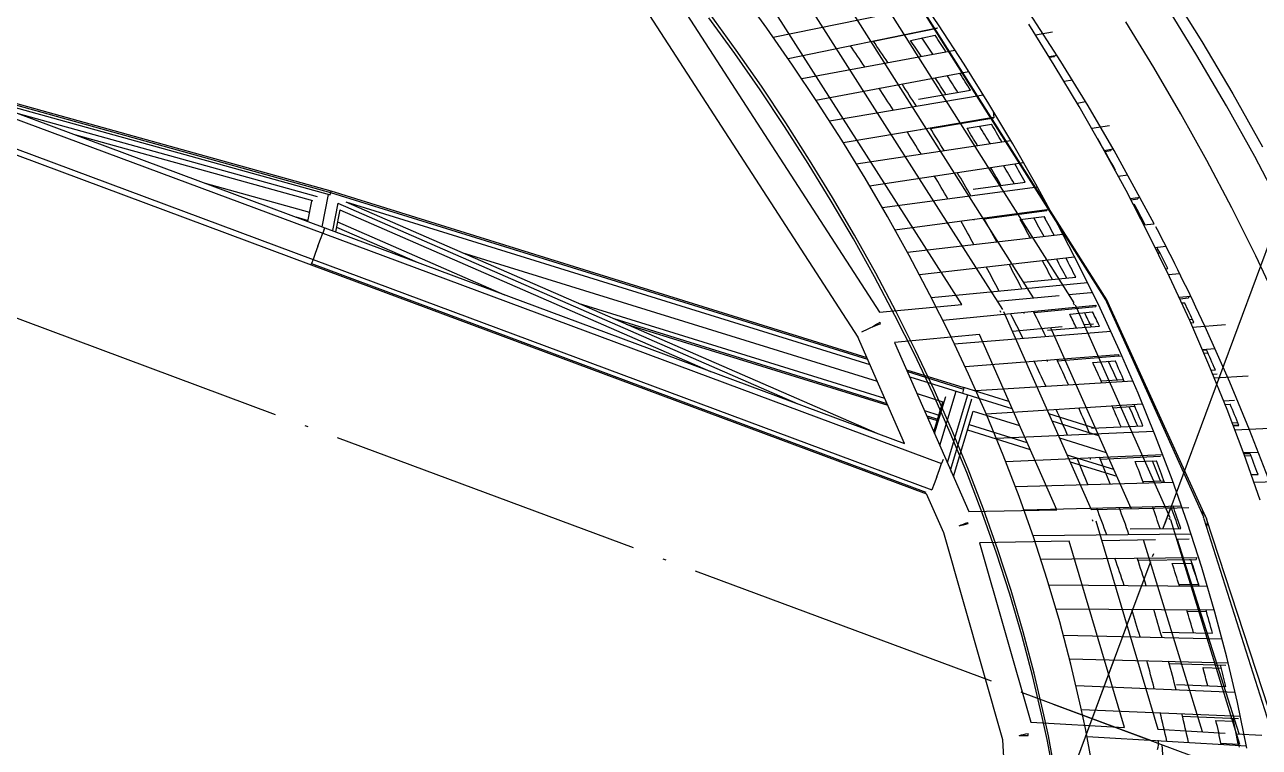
# Model space of a CAD drawing. Header units: millimetres. Extents: x 600121811 to 600690586, y 3472921280 to 3473279938.
# Drawn here: x 600389450 to 600397270, y 3473075845 to 3473080426 of the extents above; entities that cross this region are included whole.
import ezdxf

# ---------------------------------------------------------------- set-up
doc = ezdxf.new("R2010")
doc.units = ezdxf.units.MM
doc.header["$LTSCALE"] = 1000
doc.linetypes.add('AX-MALL-GIRD-200$0$DOTE', pattern=[2.42, 2, -0.2, 0.02, -0.2])
for name, color, linetype in [('AX-MALL-GIRD-200$0$A-Grid', 222, 'AX-MALL-GIRD-200$0$DOTE'), ('AX-MALL-GJ-200$0$A-Anno-Note', 241, 'CONTINUOUS'), ('AX-MALL-WALL-GJ$0$A-Detl-Patt', 8, 'CONTINUOUS'), ('AX-MALL-WALL-GJ$0$A-SEE', 254, 'CONTINUOUS'), ('AX-MALL-WALL-GJ$0$A-Wall-Fnsh', 152, 'CONTINUOUS'), ('AX-MALL-WALL-GJ$0$主梁', 30, 'CONTINUOUS')]:
    doc.layers.add(name, color=color, linetype=linetype)
doc.layers.add('AX-MALL-WALL-GJ$0$M-AUX-TO-ARCH', color=1, linetype='CONTINUOUS', plot=False)

# ---------------------------------------------------------------- blocks, each defined once
blk = doc.blocks.new('AX-MALL-GIRD-200')
at = {"layer": 'AX-MALL-GIRD-200$0$A-Grid'}
for p, q in [((600425246.2, 3473153968.8), (600386516.6, 3473050005.1)), ((600221348.7, 3473141169.5), (600579244.7, 3473007842.7))]:
    blk.add_line(p, q, dxfattribs=at)
blk = doc.blocks.new('AX-MALL-WALL-GJ$0$A$C5469763B')
at = {"layer": 'AX-MALL-WALL-GJ$0$A-Detl-Patt'}
for points in [[(-236483.9, 2426, 0.055992), (-115679.2, 1194.4, -0.091487), (-108806.4, 637.9, 0.199165), (-91862.7, 2851.9, -0.091487), (-85363.6, 5155.6, 0.010002), (-64059.8, 8992.3, -0.645417), (-62996.9, 7511.9), (-63092.4, 7346.4)], [(-236398.5, 2314.7, 0.055947), (-115669.1, 1094.9, -0.091487), (-108832.4, 541.4, 0.199165), (-91812.8, 2765.2, -0.091487), (-85347.9, 5056.8, 0.010002), (-64040.2, 8894.3, -0.645417), (-63083.5, 7561.9), (-63129, 7483.1), (-63042.4, 7433.1)], [(-236355.3, 2259.1, 0.055924), (-115664, 1045.2, -0.091487), (-108845.4, 493.1, 0.199165), (-91787.8, 2721.9, -0.091487), (-85340, 5007.4, 0.010002), (-64030.3, 8845.2, -0.645417), (-63126.8, 7586.9), (-63197.3, 7464.7), (-63067.4, 7389.7)], [(-236312.2, 2203.4, 0.055901), (-115658.9, 995.4, -0.091487), (-108858.4, 444.8, 0.199165), (-91762.8, 2678.6, -0.091487), (-85332.1, 4958.1, 0.010002), (-64020.5, 8796.2, -0.645417), (-63170.1, 7611.9), (-63265.6, 7446.4)]]:
    blk.add_lwpolyline(points, format="xyb", dxfattribs=at)
blk = doc.blocks.new('AX-MALL-WALL-GJ$0$fewrgerhgrhtrh')
at = {"layer": 'AX-MALL-WALL-GJ$0$主梁'}
for p, q in [((14327.9, 12324), (16626.5, 10574.4)), ((14329.8, 12325.4), (16631.8, 10577.1)), ((14169.8, 12216.3), (16445.6, 10487.4)), ((13809.3, 11970.9), (16036.1, 10290.5)), ((16194.5, 10427), (14106.2, 12013.5)), ((15784.7, 10229.6), (13746.1, 11768)), ((13325.8, 11481.5), (15311.6, 10001.8)), ((15240.7, 9805.2), (13093.8, 11404.9)), ((16396.8, 10524.4), (16522.6, 10585)), ((16522.6, 10585), (16527.9, 10587.5)), ((16525.3, 10586.2), (16527.9, 10587.5)), ((16626.4, 10574.4), (16626.5, 10574.4)), ((16626.5, 10574.4), (16626.6, 10574.3)), ((16628.3, 10573), (16630.9, 10576.2)), ((16631.2, 10575.9), (16628.8, 10572.6)), ((16630.9, 10576.2), (16631.3, 10576.6)), ((16631.5, 10576.4), (16631.2, 10575.9)), ((16631.3, 10576.6), (16631.4, 10576.7)), ((16631.4, 10576.7), (16631.5, 10576.9)), ((16631.5, 10576.9), (16631.6, 10576.9)), ((16631.6, 10576.6), (16631.5, 10576.4)), ((16631.6, 10576.9), (16631.6, 10577)), ((16631.6, 10577), (16631.7, 10577)), ((16631.7, 10576.8), (16631.6, 10576.6)), ((16631.7, 10577), (16631.7, 10577.1)), ((16631.7, 10577.1), (16631.7, 10577.1)), ((16631.7, 10577.1), (16631.8, 10577.1)), ((16631.7, 10577), (16631.7, 10577)), ((16631.7, 10577), (16631.7, 10577)), ((16631.7, 10577), (16631.7, 10577)), ((16631.8, 10576.9), (16631.7, 10576.9)), ((16631.7, 10576.9), (16631.7, 10576.8)), ((16631.7, 10576.8), (16631.7, 10576.8)), ((16631.8, 10577.1), (16631.8, 10577.1)), ((16631.8, 10577.1), (16631.8, 10577.1)), ((16631.8, 10577.1), (16631.8, 10577.1)), ((16631.8, 10577.1), (16631.8, 10577.1)), ((16631.8, 10577.1), (16631.8, 10577.1)), ((16631.8, 10577.1), (16631.8, 10577.1)), ((16631.8, 10577.1), (16631.8, 10577.1)), ((16631.8, 10577.1), (16631.8, 10577.1)), ((16631.8, 10577.1), (16631.8, 10577.1)), ((16631.8, 10577.1), (16631.8, 10577.1)), ((16631.8, 10577.1), (16631.8, 10577.1)), ((16631.8, 10577.1), (16631.8, 10577.1)), ((16631.8, 10577.1), (16631.8, 10577.1)), ((16631.8, 10577.1), (16631.8, 10577.1)), ((16631.8, 10577.1), (16631.8, 10577.1)), ((16631.8, 10577.1), (16631.8, 10577)), ((16631.8, 10577.1), (16631.8, 10577.1)), ((16631.8, 10577.1), (16631.8, 10577.1)), ((16631.8, 10577.1), (16631.8, 10577.1)), ((16631.8, 10577.1), (16631.8, 10577.1)), ((16631.8, 10577.1), (16631.8, 10577.1)), ((16631.8, 10577.1), (16631.8, 10577.1)), ((16631.8, 10577.1), (16631.8, 10577.1)), ((16631.8, 10577.1), (16631.8, 10577.1)), ((16631.8, 10577.1), (16631.8, 10577.1)), ((16631.8, 10577.1), (16631.8, 10577.1)), ((16631.8, 10577.1), (16631.8, 10577.1)), ((16631.8, 10577.1), (16631.8, 10577.1)), ((16631.8, 10577.1), (16631.8, 10577.1)), ((16631.8, 10577.1), (16631.8, 10577.1)), ((16631.8, 10577.1), (16631.8, 10577.1)), ((16631.8, 10577.1), (16631.8, 10577.1)), ((16631.8, 10577.1), (16631.8, 10577.1)), ((16631.8, 10577.1), (16631.8, 10577.1)), ((16631.8, 10577.1), (16631.8, 10577.1)), ((16631.8, 10577.1), (16631.8, 10577.1)), ((16631.8, 10577.1), (16631.8, 10577.1)), ((16631.8, 10577.1), (16631.8, 10577.1)), ((16631.8, 10577), (16631.8, 10577)), ((16631.8, 10577), (16631.8, 10577)), ((16631.8, 10577), (16631.8, 10577)), ((16631.8, 10577), (16631.8, 10577)), ((16631.8, 10577), (16631.8, 10577)), ((16631.8, 10577), (16631.8, 10577)), ((16631.8, 10577), (16631.8, 10577)), ((16631.8, 10577), (16631.8, 10577)), ((16631.8, 10577), (16631.8, 10577)), ((16631.8, 10577), (16631.8, 10577)), ((16631.8, 10577), (16631.8, 10577)), ((16631.8, 10577), (16631.8, 10576.9)), ((16637, 10565.2), (16637.1, 10565.1)), ((16637.1, 10565.1), (17687.6, 9501.3)), ((16642.1, 10568.1), (17700.7, 9507)), ((15987.4, 10327.2), (16341.7, 10497.8)), ((16442, 10484.6), (16442.8, 10485.4)), ((16442.8, 10485.4), (16443.4, 10486)), ((16443.4, 10486), (16443.7, 10486.3)), ((16443.7, 10486.3), (16444, 10486.5)), ((16444, 10486.5), (16444.3, 10486.7)), ((16444.3, 10486.7), (16444.5, 10486.9)), ((16444.5, 10486.9), (16444.6, 10487)), ((16444.6, 10487), (16444.7, 10487)), ((16444.7, 10487), (16444.8, 10487.1)), ((16444.8, 10487.1), (16444.9, 10487.2)), ((16444.9, 10487.2), (16445, 10487.2)), ((16445, 10487.2), (16445, 10487.3)), ((16445, 10487.3), (16445.1, 10487.3)), ((16445.1, 10487.3), (16445.1, 10487.3)), ((16445.1, 10487.3), (16445.2, 10487.3)), ((16445.2, 10487.3), (16445.2, 10487.4)), ((16445.2, 10487.4), (16445.3, 10487.4)), ((16445.2, 10487.3), (16445.2, 10487.3)), ((16445.3, 10487.4), (16445.3, 10487.4)), ((16445.3, 10487.4), (16445.3, 10487.4)), ((16445.3, 10487.4), (16445.3, 10487.4)), ((16445.3, 10487.4), (16445.3, 10487.4)), ((16445.3, 10487.4), (16445.3, 10487.4)), ((16445.3, 10487.4), (16445.4, 10487.4)), ((16445.4, 10487.4), (16445.4, 10487.4)), ((16445.4, 10487.4), (16445.4, 10487.4)), ((16445.4, 10487.4), (16445.4, 10487.4)), ((16445.4, 10487.4), (16445.4, 10487.4)), ((16445.4, 10487.4), (16445.4, 10487.4)), ((16445.4, 10487.4), (16445.4, 10487.4)), ((16445.4, 10487.4), (16445.4, 10487.4)), ((16445.4, 10487.4), (16445.4, 10487.4)), ((16445.4, 10487.4), (16445.4, 10487.4)), ((16445.4, 10487.4), (16445.5, 10487.4)), ((16445.5, 10487.4), (16445.5, 10487.4)), ((16445.5, 10487.4), (16445.5, 10487.4)), ((16445.5, 10487.4), (16445.5, 10487.4)), ((16445.5, 10487.4), (16445.5, 10487.4)), ((16445.5, 10487.4), (16445.5, 10487.4)), ((16445.5, 10487.4), (16445.5, 10487.4)), ((16445.5, 10487.4), (16445.5, 10487.4)), ((16445.5, 10487.4), (16445.5, 10487.4)), ((16445.5, 10487.4), (16445.5, 10487.4)), ((16445.5, 10487.4), (16445.5, 10487.4)), ((16445.5, 10487.4), (16445.5, 10487.4)), ((16445.5, 10487.4), (16445.5, 10487.4)), ((16445.5, 10487.4), (16445.5, 10487.4)), ((16445.5, 10487.4), (16445.5, 10487.4)), ((16445.5, 10487.4), (16445.5, 10487.4)), ((16445.5, 10487.4), (16445.5, 10487.4)), ((16445.5, 10487.4), (16445.5, 10487.4)), ((16445.5, 10487.4), (16445.5, 10487.4)), ((16445.5, 10487.4), (16445.5, 10487.4)), ((16445.5, 10487.4), (16445.5, 10487.4)), ((16445.5, 10487.4), (16445.5, 10487.4)), ((16445.5, 10487.4), (16445.6, 10487.4)), ((16445.6, 10487.4), (16445.6, 10487.4)), ((16445.6, 10487.4), (16445.6, 10487.4)), ((16445.6, 10487.4), (16445.6, 10487.4)), ((16456.5, 10477.7), (17489.3, 9423.1)), ((16609.4, 10404.8), (16554, 10378.1)), ((16047.5, 10280.4), (17004, 9298.1)), ((16428.5, 10317.7), (16144.4, 10180.9)), ((17240.7, 9391), (16363.8, 10286.5)), ((15311.6, 10001.8), (15784.7, 10229.6)), ((15954.4, 10089.4), (15468.7, 9855.5)), ((16802, 9218.8), (15954.4, 10089.4)), ((15332, 9925.1), (15343.6, 9935.1)), ((15250.9, 9845.6), (15261.1, 9856.5)), ((15261.1, 9856.5), (15272.3, 9868)), ((15272.3, 9868), (15295.2, 9890.8)), ((15295.2, 9890.8), (15319.7, 9913.9)), ((15319.7, 9913.9), (15332, 9925.1)), ((15468.7, 9855.5), (16283.2, 9015.2)), ((15751.7, 9276.2), (15234.3, 9810)), ((16851.1, 9788.9), (16542.7, 9771.8)), ((11787.6, 9508.3), (15336.1, 9704.9)), ((15600.5, 9719.6), (15979.8, 9740.6)), ((15609.2, 9710.5), (15981.6, 9731.2)), ((15634.2, 9684.8), (15984.1, 9704.2)), ((15965.7, 9342.8), (15942.9, 9701.9)), ((16277.9, 9757.1), (15979.8, 9740.6)), ((15979.8, 9740.6), (15981.6, 9731.2)), ((15981.6, 9731.2), (15984.1, 9704.2)), ((15984.1, 9704.2), (16311.8, 9722.3)), ((16047.8, 9258.1), (16019.3, 9706.1)), ((16576.6, 9737), (16885.2, 9754.1)), ((11789.4, 9498.9), (15344.9, 9695.9)), ((11899.9, 9477.9), (15369.9, 9670.1)), ((15907.7, 9402.7), (15892.1, 9647.9)), ((16082.3, 9225.9), (16052.8, 9690.4)), ((16086.6, 9621.3), (16393.5, 9638.3)), ((16114, 9189.9), (16086.6, 9621.3)), ((16658.4, 9653), (16967.4, 9670.1)), ((12701.5, 9433.8), (15451.3, 9586.1)), ((15715.6, 9600.8), (15887, 9610.3)), ((15899.5, 9411.1), (15886.9, 9609.5)), ((16092.2, 9533.1), (16475.3, 9554.3)), ((16740.2, 9569), (17049.6, 9586.2)), ((16774.1, 9534.2), (17083.7, 9551.4)), ((9243.4, 9291.2), (11787.6, 9508.3)), ((9243.5, 9281.7), (11789.4, 9498.9)), ((11787.2, 9483.2), (9404.4, 9276.2)), ((11778.1, 9482), (11812.4, 9276.2)), ((11787.6, 9508.3), (11789.4, 9498.9)), ((11789.4, 9498.9), (11791.1, 9481.3)), ((11899.9, 9477.9), (15564.6, 9276.2)), ((13503.2, 9389.7), (15532.7, 9502.1)), ((13748.9, 9376.1), (15557.7, 9476.4)), ((13835.2, 9371.4), (15566.5, 9467.3)), ((15797.1, 9516.8), (15892.5, 9522)), ((15822, 9491), (15894.2, 9495)), ((15830.8, 9482), (15894.8, 9485.5)), ((16094.5, 9496.6), (16509.2, 9519.5)), ((17442.9, 9470.4), (17579.9, 9524.1)), ((17695.2, 9492.6), (18627.1, 8300.1)), ((17708.2, 9498.6), (18654.7, 8309.5)), ((9760.3, 9276.2), (11718.3, 9446.3)), ((10140.5, 9276.2), (11699.7, 9411.7)), ((11718.8, 9276.2), (11697.1, 9406)), ((11855, 9451), (11884.1, 9276.2)), ((11855, 9451), (15031.4, 9276.2)), ((11882.6, 9417), (14440.9, 9276.2)), ((11882.6, 9417), (11906.1, 9276.2)), ((17004, 9298.1), (17381.3, 9446.2)), ((17494.4, 9413.4), (17493.7, 9413.1)), ((17494.7, 9413.5), (17494.4, 9413.4)), ((17495.1, 9413.7), (17494.7, 9413.5)), ((17495.4, 9413.8), (17495.1, 9413.7)), ((17495.6, 9413.9), (17495.4, 9413.8)), ((17495.8, 9413.9), (17495.6, 9413.9)), ((17495.9, 9414), (17495.8, 9413.9)), ((17496, 9414), (17495.9, 9414)), ((17496.1, 9414), (17496, 9414)), ((17496.2, 9414.1), (17496.1, 9414)), ((17496.3, 9414.1), (17496.2, 9414.1)), ((17496.4, 9414.1), (17496.3, 9414.1)), ((17496.5, 9414.1), (17496.4, 9414.1)), ((17496.6, 9414.1), (17496.5, 9414.1)), ((17496.5, 9414.1), (17496.5, 9414.1)), ((17496.7, 9414.1), (17496.6, 9414.1)), ((17496.6, 9414.1), (17496.6, 9414.1)), ((17496.8, 9414.1), (17496.7, 9414.1)), ((17496.7, 9414.1), (17496.7, 9414.1)), ((17496.7, 9414.1), (17496.7, 9414.1)), ((17496.9, 9414.1), (17496.8, 9414.1)), ((17496.8, 9414.1), (17496.8, 9414.1)), ((17496.8, 9414.1), (17496.8, 9414.1)), ((17496.8, 9414.1), (17496.8, 9414.1)), ((17497, 9414.1), (17496.9, 9414.1)), ((17496.9, 9414.1), (17496.9, 9414.1)), ((17496.9, 9414.1), (17496.9, 9414.1)), ((17496.9, 9414.1), (17496.9, 9414.1)), ((17496.9, 9414.1), (17496.9, 9414.1)), ((17496.9, 9414.1), (17496.9, 9414.1)), ((17496.9, 9414.1), (17496.9, 9414.1)), ((17497.1, 9414.1), (17497, 9414.1)), ((17497, 9414.1), (17497, 9414.1)), ((17497, 9414.1), (17497, 9414.1)), ((17497, 9414.1), (17497, 9414.1)), ((17497, 9414.1), (17497, 9414.1)), ((17497, 9414.1), (17497, 9414.1)), ((17497, 9414.1), (17497, 9414.1)), ((17497, 9414.1), (17497, 9414.1)), ((17497.1, 9414), (17497.1, 9414.1)), ((17497.1, 9414.1), (17497.1, 9414.1)), ((17497.2, 9414), (17497.1, 9414)), ((17497.1, 9414), (17497.1, 9414)), ((17497.1, 9414), (17497.1, 9414)), ((17497.1, 9414), (17497.1, 9414)), ((17497.1, 9414), (17497.1, 9414)), ((17497.1, 9414), (17497.1, 9414)), ((17497.1, 9414), (17497.1, 9414)), ((17497.1, 9414), (17497.1, 9414)), ((17497.1, 9414), (17497.1, 9414)), ((17497.1, 9414), (17497.1, 9414)), ((17497.1, 9414), (17497.1, 9414)), ((17497.2, 9414), (17497.2, 9414)), ((17497.2, 9414), (17497.2, 9414)), ((17497.2, 9414), (17497.2, 9414)), ((17497.2, 9414), (18404.8, 8230.6)), ((11024.6, 9276.2), (11707.8, 9335.6)), ((11895.5, 9339.6), (13047.7, 9276.2)), ((11901, 9306.8), (12457.1, 9276.2)), ((17653, 9338), (17578, 9308.6)), ((18380.1, 8291.3), (17583.5, 9310.7)), ((9166.9, 9239.6), (11833.3, 9239.6)), ((9243.6, 9276.2), (11833.3, 9276.2)), ((11636.2, 9276.2), (11717.6, 9283.3)), ((11833.3, 9266.7), (11833.3, 9276.2)), ((11833.3, 9276.2), (15751.7, 9276.2)), ((11833.3, 9266.7), (11833.3, 9239.6)), ((11833.3, 9199.1), (11833.3, 9239.6)), ((11833.3, 9239.6), (16016.2, 9239.6)), ((11905.9, 9277.2), (11924, 9276.2)), ((16016.2, 9266.7), (16016.2, 9239.6)), ((16016.2, 9199.1), (16016.2, 9239.6)), ((16074.9, 9230.1), (16082.3, 9225.9)), ((17058.5, 9240.9), (17887.9, 8139.5)), ((17454.4, 9260), (17137.7, 9135.7)), ((18158.7, 8223), (17384.3, 9232.5)), ((11833.3, 9151.2), (11833.3, 9199.1)), ((11833.3, 9151.2), (11833.3, 9103.4)), ((16016.2, 9151.2), (16016.2, 9199.1)), ((16016.2, 9151.2), (16016.2, 9103.4)), ((16094.9, 9209.6), (16082.3, 9225.9)), ((16283.2, 9015.2), (16802, 9218.8)), ((11833.3, 9103.4), (11833.3, 9062.9)), ((16016.2, 9103.4), (16016.2, 9062.9)), ((17473, 9116.9), (17473, 8690.6)), ((9235.3, 9062.9), (11833.3, 9062.9)), ((9244.6, 9026.2), (11833.3, 9026.2)), ((11833.3, 9062.9), (11833.3, 9035.8)), ((11833.3, 9062.9), (16016.2, 9062.9)), ((11833.3, 9026.2), (11833.3, 9035.8)), ((11833.3, 9035.8), (15984.8, 9035.8)), ((11833.3, 9026.2), (15994, 9026.2)), ((16181.3, 8833.1), (15994, 9026.2)), ((16944.5, 9059.9), (16415.5, 8852.3)), ((17684.8, 8076.8), (16944.5, 9059.9)), ((16415.5, 8852.3), (17116.5, 7901.5)), ((16990.9, 7734.9), (16181.3, 8833.1)), ((17473, 8358.1), (17473, 8011.5)), ((18362.5, 8285.8), (18518.8, 8334.1)), ((17887.9, 8139.5), (18296, 8265.3)), ((18400.6, 8229.4), (18399.4, 8228.8)), ((18401.7, 8229.9), (18400.6, 8229.4)), ((18402.1, 8230.1), (18401.7, 8229.9)), ((18402.5, 8230.3), (18402.1, 8230.1)), ((18402.9, 8230.4), (18402.5, 8230.3)), ((18403.1, 8230.5), (18402.9, 8230.4)), ((18403.3, 8230.6), (18403.1, 8230.5)), ((18403.4, 8230.6), (18403.3, 8230.6)), ((18403.6, 8230.7), (18403.4, 8230.6)), ((18403.7, 8230.7), (18403.6, 8230.7)), ((18403.9, 8230.7), (18403.7, 8230.7)), ((18404, 8230.8), (18403.9, 8230.7)), ((18404.1, 8230.8), (18404, 8230.8)), ((18404, 8230.8), (18404, 8230.8)), ((18404.2, 8230.8), (18404.1, 8230.8)), ((18404.3, 8230.8), (18404.2, 8230.8)), ((18404.2, 8230.8), (18404.2, 8230.8)), ((18404.4, 8230.8), (18404.3, 8230.8)), ((18404.3, 8230.8), (18404.3, 8230.8)), ((18404.5, 8230.8), (18404.4, 8230.8)), ((18404.4, 8230.8), (18404.4, 8230.8)), ((18404.4, 8230.8), (18404.4, 8230.8)), ((18404.4, 8230.8), (18404.4, 8230.8)), ((18404.6, 8230.8), (18404.5, 8230.8)), ((18404.5, 8230.8), (18404.5, 8230.8)), ((18404.5, 8230.8), (18404.5, 8230.8)), ((18404.5, 8230.8), (18404.5, 8230.8)), ((18404.5, 8230.8), (18404.5, 8230.8)), ((18404.7, 8230.8), (18404.6, 8230.8)), ((18404.6, 8230.8), (18404.6, 8230.8)), ((18404.6, 8230.8), (18404.6, 8230.8)), ((18404.6, 8230.8), (18404.6, 8230.8)), ((18404.6, 8230.8), (18404.6, 8230.8)), ((18404.6, 8230.8), (18404.6, 8230.8)), ((18404.7, 8230.7), (18404.7, 8230.8)), ((18404.8, 8230.7), (18404.7, 8230.7)), ((18404.7, 8230.7), (18404.7, 8230.7)), ((18404.7, 8230.7), (18404.7, 8230.7)), ((18404.7, 8230.7), (18404.7, 8230.7)), ((18404.7, 8230.7), (18404.7, 8230.7)), ((18404.7, 8230.7), (18404.7, 8230.7)), ((18404.7, 8230.7), (18404.7, 8230.7)), ((18404.7, 8230.7), (18404.7, 8230.7)), ((18404.7, 8230.7), (18404.7, 8230.7)), ((18404.7, 8230.7), (18404.7, 8230.7)), ((18404.8, 8230.6), (18404.8, 8230.7)), ((18404.8, 8230.7), (18404.8, 8230.7)), ((18404.8, 8230.7), (18404.8, 8230.7)), ((18404.8, 8230.7), (18404.8, 8230.7)), ((18404.8, 8230.7), (18404.8, 8230.7)), ((18404.8, 8230.7), (18404.8, 8230.7)), ((18404.8, 8230.7), (18404.8, 8230.7)), ((18404.8, 8230.7), (18404.8, 8230.7)), ((18404.8, 8230.7), (18404.8, 8230.7)), ((18404.8, 8230.7), (18404.8, 8230.7)), ((18404.8, 8230.7), (18404.8, 8230.7)), ((18404.8, 8230.7), (18404.8, 8230.7)), ((18404.8, 8230.7), (18404.8, 8230.7)), ((18404.8, 8230.7), (18404.8, 8230.7)), ((18404.8, 8230.6), (18404.8, 8230.6)), ((17001, 8058.2), (17624.4, 8058.2)), ((17116.5, 7901.5), (17684.8, 8076.8)), ((17944.3, 8058.2), (19105.4, 5497.9)), ((18074.2, 5229.2), (16990.9, 7734.9))]:
    blk.add_line(p, q, dxfattribs=at)
at = {"layer": 'AX-MALL-WALL-GJ$0$主梁', "extrusion": (0, 0, -1)}
for centre, radius, start, end in [((-16571.4, 10497.5), 100, 108.46779, 154.75077), ((-16565.8, 10494.8), 100.1, 127.26201, 135.32128), ((-16376.9, 10404.4), 103.3, 129.10279, 136.65149), ((-15938, 10194.3), 119.1, 135.40248, 140.99358), ((-16248.7, 9185.6), 1184.7, 36.83466, 39.73526), ((-17630.1, 9436.4), 99.9, 105.29647, 172.71669), ((-17687.5, 9501.1), 0.229, 66.06642, 123.94186), ((-17616.1, 9430.9), 100.2, 135.33764, 141.92808), ((-17687.4, 9501.2), 0.229, 146.80523, 204.6973), ((-17695, 9492.4), 0.278, 77.22522, 132.98889), ((-17408.5, 9349.9), 104.1, 137.10284, 143.24866), ((-16937, 9165.6), 121.8, 142.55643, 147.04152), ((-16961, 8179), 1013.1, 46.03927, 49.38492), ((-16806.6, 8160.1), 927.9, 53.73596, 57.32711), ((-18314.4, 8166.6), 105.3, 143.80934, 154.44293), ((-17800.8, 8007.9), 128.8, 148.91904, 175.97483), ((-17625.2, 7049.9), 924.8, 53.73204, 57.35815), ((-17410.9, 7023.3), 840.8, 66.68451, 70.62008)]:
    blk.add_arc(centre, radius, start, end, dxfattribs=at)
at = {"layer": 'AX-MALL-WALL-GJ$0$主梁'}
for centre, radius, start, end in [((15224.4, 9850.8), 146, 35.28647, 39.14461), ((16175.1, 8866.6), 150.4, 29.71226, 32.78315), ((16987, 7757.5), 156.4, 22.15626, 27.02554)]:
    blk.add_arc(centre, radius, start, end, dxfattribs=at)
blk = doc.blocks.new('AX-MALL-WALL-GJ$0$edhtrhrtjy')
at = {"layer": 'AX-MALL-WALL-GJ$0$A-Wall-Fnsh'}
for p, q in [((16320.8, 12599.7), (16626.3, 12363.4)), ((16628.5, 12270.7), (16337.7, 12498.4)), ((16626.3, 12363.4), (16926.3, 12120.9)), ((16399.6, 12102.6), (16132.8, 12312.2)), ((15834.6, 11934.3), (15390.8, 12264.6)), ((16914.6, 12036.8), (16628.5, 12270.7)), ((15026.5, 11880.6), (14784.6, 12052.9)), ((15803, 11898), (15560.9, 12084.4)), ((15625.6, 12035.3), (15718.3, 12090.9)), ((16662, 11887.6), (16399.6, 12102.6)), ((16926.3, 12120.9), (17220.8, 11872.1)), ((17195.2, 11797), (16914.6, 12036.8)), ((14073.6, 11441.5), (14910.2, 11964.3)), ((15753.2, 11936.9), (15797, 11963.2)), ((15757.6, 11933.5), (15785.2, 11950.1)), ((15783, 11954.8), (15785.2, 11950.1)), ((16041.4, 11707), (15803, 11898)), ((16093.7, 11730.7), (15834.6, 11934.3)), ((16919.7, 11667.3), (16662, 11887.6)), ((14207.7, 11348.4), (15025, 11859.2)), ((14677.3, 11639), (15026.1, 11856.9)), ((14894.7, 11726.6), (15030.4, 11811.4)), ((14969.6, 11824.5), (14971.7, 11823)), ((15025, 11859.2), (15026.1, 11856.9)), ((15264.8, 11704.2), (15026.5, 11880.6)), ((15897, 11823.7), (15942.9, 11850.2)), ((14333.7, 11259), (15180.2, 11767.6)), ((14858.7, 11752.4), (14856.6, 11753.9)), ((14921.6, 11791.7), (14919.4, 11793.2)), ((16022.2, 11722.7), (16069.5, 11750.1)), ((16348.2, 11522.1), (16093.7, 11730.7)), ((17470.2, 11551.2), (17195.2, 11797)), ((14465.6, 11163.2), (15309.5, 11670.3)), ((15499.6, 11523.5), (15264.8, 11704.2)), ((16276.2, 11511.2), (16041.4, 11707)), ((16164.9, 11605), (16264.3, 11660.1)), ((17172.4, 11441.7), (16919.7, 11667.3)), ((14016.4, 11480.7), (13779.2, 11638.9)), ((14622.9, 11605), (14621.8, 11607.2)), ((14591.3, 11069.8), (15447.5, 11564.2)), ((15072, 11395.8), (15361.8, 11563.1)), ((15730.5, 11338.5), (15499.6, 11523.5)), ((16506.7, 11310.7), (16276.2, 11511.2)), ((16287.5, 11501.5), (16338.9, 11530)), ((16293.3, 11496.6), (16328.2, 11515.9)), ((16325.3, 11522.4), (16328.2, 11515.9)), ((16747.4, 11176.3), (16348.2, 11522.1)), ((13880.9, 11283.5), (13647.3, 11439.4)), ((14250.3, 11318.4), (14016.4, 11480.7)), ((14720.8, 10971.4), (15558.2, 11454.8)), ((15208, 11247.5), (15560, 11450.7)), ((15510.5, 11427.3), (15514.3, 11424.4)), ((15542.8, 11489.4), (15560, 11450.7)), ((16320.1, 11473.6), (16321.5, 11474.4)), ((17420.3, 11210.3), (17172.4, 11441.7)), ((13881.3, 11259.4), (13647.6, 11415.3)), ((14846, 10873.9), (15711.7, 11353.8)), ((15424.9, 11329.4), (15560.3, 11407.6)), ((15461.4, 11393.8), (15457.6, 11396.8)), ((16397.1, 11407.1), (16399.8, 11408.5)), ((16428.9, 11379.3), (16483, 11408)), ((14111.2, 11123.8), (13880.9, 11283.5)), ((14480.6, 11152.2), (14250.3, 11318.4)), ((15957.6, 11149), (15730.5, 11338.5)), ((16732.9, 11105.5), (16506.7, 11310.7)), ((16548.8, 11273.1), (16604.6, 11302.8)), ((16555.2, 11267.4), (16594.5, 11288.3)), ((16591.3, 11295.7), (16594.5, 11288.3)), ((14111.5, 11099.7), (13881.3, 11259.4)), ((14973, 10772.8), (15836.2, 11251.3)), ((15152.3, 11215.3), (15150.5, 11219.4)), ((16580.1, 11245.1), (16585.9, 11248.1)), ((17662.6, 10973.6), (17420.3, 11210.3)), ((14337.7, 10960.2), (14111.2, 11123.8)), ((14707.2, 10981.8), (14480.6, 11152.2)), ((15097.4, 10671.3), (15972.3, 11136.5)), ((15594.8, 10981.8), (15888.8, 11138.1)), ((16180.5, 10955.2), (15957.6, 11149)), ((16675.9, 11158), (16683.5, 11161.9)), ((16688.6, 11146.3), (16747.4, 11176.3)), ((16954.7, 10895.2), (16732.9, 11105.5)), ((14338.1, 10936.1), (14111.5, 11099.7)), ((16805.5, 11037.6), (16866.3, 11068.6)), ((16818, 11025.8), (16828.3, 11031.1)), ((14560.7, 10792.7), (14337.7, 10960.2)), ((14930, 10807.3), (14707.2, 10981.8)), ((15221.5, 10567.4), (16078.2, 11022.9)), ((15727.1, 10829), (16080.6, 11016.9)), ((15943.2, 10905.1), (16077.1, 10976.3)), ((15990.5, 10969.1), (15985.3, 10973.5)), ((16076.7, 10976.1), (16088.1, 10966.6)), ((16078.2, 11022.9), (16080.6, 11016.9)), ((16398.9, 10757), (16180.5, 10955.2)), ((16833.7, 11011), (16844.3, 11016.4)), ((14561, 10768.6), (14338.1, 10936.1)), ((15344.8, 10461.7), (16228.8, 10912.1)), ((16914.1, 10934.3), (16926.6, 10940.4)), ((16943.3, 10906.2), (17007.5, 10937.5)), ((17171.8, 10680), (16954.7, 10895.2)), ((14779.6, 10621.2), (14560.7, 10792.7)), ((15148.6, 10628.7), (14930, 10807.3)), ((15466, 10355.1), (16347.7, 10804.3)), ((15670.3, 10798.8), (15667.9, 10804.7)), ((17057.2, 10794.8), (17123.4, 10827.1)), ((17064.6, 10787.4), (17114.3, 10811.7)), ((17110.7, 10820.9), (17114.3, 10811.7)), ((14780, 10597), (14561, 10768.6)), ((16612.9, 10554.1), (16398.9, 10757)), ((17085.8, 10766.4), (17101.8, 10774.2)), ((17203.6, 10647.6), (17392.2, 10735.6)), ((15587.8, 10245.1), (16480.7, 10680.5)), ((16102.7, 10539.9), (16399.7, 10684.8)), ((17166.5, 10685.3), (17184.7, 10693.8)), ((17383.9, 10459.8), (17171.8, 10680)), ((17183.6, 10668), (17202.1, 10676.7)), ((17545.8, 10403.1), (17277.1, 10677)), ((14994.3, 10445.8), (14779.6, 10621.2)), ((14994.7, 10421.6), (14780, 10597)), ((15362.8, 10446), (15148.6, 10628.7)), ((15705.8, 10135.7), (16581.1, 10562.6)), ((16581.1, 10562.6), (16584, 10554.9)), ((17312.1, 10535.4), (17384.6, 10569.2)), ((16230.7, 10382.5), (16584, 10554.9)), ((16445.7, 10452.8), (16576.7, 10516.7)), ((16822.1, 10346.8), (16612.9, 10554.1)), ((17314.3, 10533.2), (17335.9, 10543.3)), ((17328.8, 10518), (17350.8, 10528.2)), ((17446.2, 10393.2), (17641.7, 10480.2)), ((15204.6, 10266.4), (14994.3, 10445.8)), ((15205, 10242.3), (14994.7, 10421.6)), ((15572.7, 10258.9), (15362.8, 10446)), ((15825.9, 10021.4), (16727.4, 10441.8)), ((16349.7, 10308.3), (16647.9, 10447.4)), ((17591, 10234.4), (17383.9, 10459.8)), ((17409.6, 10432.4), (17434, 10443.3)), ((17427.6, 10413.2), (17452.4, 10424.3)), ((17452.5, 10424.2), (17452.4, 10424.3)), ((17768.5, 10163.7), (17545.8, 10403.1)), ((16173.3, 10354.6), (16170.3, 10362.3)), ((17026.3, 10134.8), (16822.1, 10346.8)), ((15410.5, 10082.8), (15204.6, 10266.4)), ((15777.8, 10067.6), (15572.7, 10258.9)), ((15940.5, 9909.3), (16824.8, 10321.7)), ((16475.4, 10148.7), (16828, 10313.1)), ((16689.8, 10216.1), (16818.8, 10276.2)), ((16824.8, 10321.7), (16828, 10313.1)), ((16828, 10313.1), (16840.2, 10315.4)), ((17551.5, 10278.3), (17614.3, 10306.3)), ((17569, 10258.9), (17597.6, 10271.6)), ((15410.9, 10058.7), (15205, 10242.3)), ((16058.4, 9790.7), (16968.5, 10195.9)), ((16780.3, 10125), (16909.7, 10182.6)), ((17792.6, 10004.1), (17591, 10234.4)), ((17650.9, 10167.2), (17682.2, 10180.5)), ((17662, 10154.6), (17693.6, 10168)), ((17682.3, 10131.5), (17885.2, 10217.6)), ((16417.8, 10121.9), (16414.7, 10130.5)), ((17225.6, 9918), (17026.3, 10134.8)), ((17665.1, 10151.1), (17696.8, 10164.6)), ((17985.2, 9919.1), (17768.5, 10163.7)), ((15611.6, 9895.3), (15410.5, 10082.8)), ((15611.9, 9871.2), (15410.9, 10058.7)), ((15978.1, 9871.8), (15777.8, 10067.6)), ((16169.4, 9675.9), (17077.4, 10080.2)), ((16909.1, 9992.3), (17036.2, 10048.9)), ((17784.1, 10014), (17870.2, 10050.5)), ((17786, 10011.8), (17821.3, 10026.8)), ((17787.1, 10010.5), (17822.4, 10025.5)), ((17788.5, 10008.9), (17823.9, 10023.9)), ((17797.9, 9997.8), (17833.6, 10012.9)), ((16284.9, 9552.9), (17203.3, 9942.8)), ((16827.3, 9823.8), (17126.7, 9950.8)), ((17988.8, 9768.3), (17792.6, 10004.1)), ((17911.4, 9862.7), (18122.1, 9947.8)), ((15807.9, 9703.5), (15611.6, 9895.3)), ((15808.3, 9679.3), (15611.9, 9871.2)), ((16173.3, 9671.8), (15978.1, 9871.8)), ((17419.2, 9696.7), (17225.6, 9918)), ((17879.1, 9901.5), (17917.8, 9917.2)), ((16392, 9435.4), (17308.6, 9824.5)), ((16948, 9659.6), (17297.8, 9808.1)), ((17297.8, 9808.1), (17299.9, 9808.5)), ((15999.1, 9507.5), (15807.9, 9703.5)), ((17160.9, 9721.2), (17285, 9773.9)), ((15999.4, 9483.4), (15808.3, 9679.3)), ((16363.4, 9467.1), (16173.3, 9671.8)), ((16504.6, 9308.1), (17431.3, 9682.5)), ((16890.4, 9635.2), (16887, 9645.5)), ((17250.1, 9621.1), (17374.1, 9671.2)), ((17607.5, 9470.4), (17419.2, 9696.7)), ((16607.7, 9188), (17532.7, 9561.7)), ((16185.1, 9307.3), (15999.1, 9507.5)), ((16185.4, 9283.2), (15999.4, 9483.4)), ((16547.9, 9258), (16363.4, 9467.1)), ((17369.2, 9483.9), (17490.7, 9532.9)), ((17473, 9525.8), (17473, 9385.1)), ((17789.9, 9239.4), (17607.5, 9470.4)), ((16717.1, 9056.3), (17652, 9415.2)), ((17279.2, 9310.7), (17578.7, 9425.6)), ((16365.6, 9102.8), (16185.1, 9307.3)), ((16365.9, 9078.7), (16185.4, 9283.2)), ((16726.7, 9044.5), (16547.9, 9258)), ((16815.9, 8933.6), (17736.1, 9286.8)), ((17394.3, 9142.1), (17739.8, 9274.7)), ((17605.5, 9198.2), (17723.3, 9243.4)), ((17703.8, 9260.9), (17702.3, 9262.6)), ((17736.1, 9286.8), (17739.8, 9274.7)), ((17966.4, 9003.5), (17789.9, 9239.4)), ((16540.3, 8894.1), (16365.6, 9102.8)), ((16540.6, 8870), (16365.9, 9078.7)), ((16921.7, 8797.7), (17864.7, 9141)), ((17692, 9088.8), (17809.2, 9131.4)), ((16899.8, 8826.3), (16726.7, 9044.5)), ((17016.1, 8672.4), (17957.8, 9015.2)), ((18136.6, 8762.8), (17966.4, 9003.5)), ((17800.6, 8947.3), (17915.2, 8989)), ((16709.3, 8680.9), (16540.3, 8894.1)), ((16709.7, 8656.8), (16540.6, 8870)), ((17117.9, 8532.4), (18069.1, 8859.9)), ((17700.8, 8769.7), (17999.4, 8872.5)), ((17066.7, 8603.4), (16899.8, 8826.3)), ((17473, 8828.2), (17473, 8654.7)), ((18300.3, 8517.2), (18136.6, 8762.8)), ((16872.3, 8463.4), (16709.3, 8680.9)), ((17207.7, 8404.7), (18157.8, 8731.8)), ((17809.9, 8596.8), (18149.7, 8713.8)), ((18019.2, 8647.5), (18129.5, 8685.5)), ((16872.7, 8439.3), (16709.7, 8656.8)), ((17227.5, 8375.9), (17066.7, 8603.4)), ((17305.3, 8260.6), (18264.5, 8572.3)), ((17898.8, 8489.1), (18196.6, 8585.8)), ((17029.2, 8241.4), (16872.3, 8463.4)), ((17473, 8496), (17473, 8315.1)), ((18457.4, 8266.7), (18300.3, 8517.2)), ((17029.5, 8217.3), (16872.7, 8439.3)), ((17381.7, 8143.7), (17227.5, 8375.9)), ((17390.2, 8130.5), (18348.6, 8441.9)), ((18004.6, 8314.1), (18341.3, 8423.5)), ((18213.1, 8362.2), (18319.3, 8396.7)), ((17179.5, 8015), (17029.2, 8241.4)), ((17179.8, 7990.9), (17029.5, 8217.3)), ((17483.1, 7982.5), (18450.4, 8278.2)), ((18292.6, 8239), (18397.6, 8271.1)), ((17456.3, 8025.9), (17381.7, 8143.7)), ((17473, 8157.4), (17473, 7998.9)), ((17409.6, 8100), (17867.5, 8100)), ((17252.3, 7900.1), (17179.5, 8015)), ((17252.6, 7876), (17179.8, 7990.9)), ((17600.3, 7786.6), (17456.3, 8025.9)), ((17392.6, 7667), (17252.3, 7900.1)), ((17393, 7642.9), (17252.6, 7876))]:
    blk.add_line(p, q, dxfattribs=at)
for centre, radius, start, end in [((5579.2, -1150.1), 16041.4, 53.45749, 53.90154), ((4975.3, -2278.2), 17230.5, 54.18514, 54.59529), ((5329.4, -1604.5), 16407.7, 53.9149, 54.33987), ((5228.7, -1732.8), 16373.2, 54.18715, 54.764), ((5275.6, -1866.2), 16720.7, 53.20049, 53.63557), ((5851.6, -786.4), 15587, 52.40077, 52.87049), ((5158.9, -1848), 16371.1, 54.42944, 54.99751), ((5597.9, -1239.8), 15954.8, 52.88973, 53.33945), ((6240.9, -570.1), 15706.4, 49.69918, 50.53322), ((5547, -1296.3), 15833, 53.00286, 53.60742), ((5482.5, -1400), 15818.4, 53.25229, 53.84835), ((5604.1, -1434.6), 16178.2, 51.85923, 52.3177), ((6232.9, -299.8), 14968.8, 50.9572, 51.45511), ((5973.3, -751.6), 15338.9, 51.48533, 51.96198), ((5886.1, -851.1), 15273.4, 51.76924, 52.40399), ((5898.6, -1063.2), 15704.2, 50.78961, 51.27475), ((6498.1, 23.5), 14550.7, 49.80574, 50.33108), ((6640.6, -105.7), 15093.6, 48.22327, 48.78361), ((5818.7, -954.9), 15260.6, 52.0263, 52.65228), ((6259.8, -395.8), 14882.2, 50.36737, 50.8718), ((7063.7, 373.9), 14507.5, 45.26926, 48.03788), ((6204.1, -452.2), 14763.2, 50.48596, 51.15066), ((6911.3, 194.4), 14689.5, 47.01591, 47.6047), ((6133, -556.7), 14753.3, 50.74987, 51.40551), ((6863, 448.3), 13990.6, 48.25272, 48.80773), ((6624, 36.2), 14317.1, 48.85626, 49.38945), ((6257.8, -630.4), 15141.7, 49.34925, 49.86127), ((6526.5, -65.4), 14259.6, 49.14962, 49.8458), ((6464.3, -155.6), 14233, 49.41993, 50.10759), ((6542.6, -302.4), 14707.4, 48.18765, 48.72803), ((7143.9, 759.5), 13571.4, 46.99916, 47.58476), ((7277.6, 580.7), 14157.2, 45.49074, 46.05694), ((6902.3, 351.5), 13896.5, 47.63744, 48.20023), ((6863.1, 319.6), 13748.3, 47.75776, 48.48768), ((6805.2, 237.7), 13712.5, 48.03453, 48.75632), ((6884, 73.4), 14199.7, 46.81013, 47.21057), ((7477, 1110.5), 13087.4, 45.51385, 45.94878), ((7541.9, 846.1), 13782.5, 44.13323, 44.72831), ((7261.6, 738.5), 13368.5, 46.19104, 46.60705), ((7115.3, 578), 13252.2, 46.59497, 47.34968), ((7188.3, 672.9), 13268, 46.31194, 47.07602), ((7227.2, 432.5), 13702.9, 45.26131, 45.80841), ((7801.5, 1433.9), 12629.3, 43.78996, 44.43877), ((7889.5, 1177.7), 13302.2, 42.50069, 43.12908), ((7568.5, 1052.2), 12929.6, 44.5085, 45.1334), ((7437.3, 914.9), 12786.2, 45.09499, 45.88485), ((7490.3, 985.6), 12833.3, 44.80782, 45.60532), ((7519.2, 722.9), 13291.1, 43.89519, 44.47318), ((8034.4, 1654.7), 12308.4, 42.37841, 43.05774), ((8158.3, 1420.3), 12940.1, 41.0434, 41.703), ((7861.3, 1336.6), 12521.4, 43.12946, 43.78855), ((7762.7, 1236.9), 12328.3, 43.53774, 44.36436), ((7822, 1310.9), 12368.7, 43.24546, 44.08018), ((8186.5, 1635.1), 12079.9, 41.32849, 42.01961), ((7852, 1037.5), 12833.1, 42.23205, 42.84315), ((8382.5, 1966.2), 11841.2, 40.53769, 41.2514), ((8111, 1579.1), 11974.4, 41.62575, 42.49494), ((8054.9, 1511), 11927.7, 41.92092, 42.78244), ((8591.9, 2142.5), 11567.5, 39.02213, 39.76636), ((8440.7, 1855.8), 11743.3, 39.84047, 40.56527), ((8148.7, 1303.2), 12434.8, 40.75785, 41.40261), ((8408, 1839.7), 11579.3, 39.94651, 40.85202), ((8358, 1779.6), 11522.6, 40.24398, 41.14255), ((8876.6, 2369.6), 11203.3, 37.07131, 37.97138), ((8471.8, 1575.6), 12012.2, 38.97858, 39.65835), ((8689.1, 2071.8), 11214.7, 38.20965, 39.15089), ((8747.2, 2106.4), 11347.4, 37.92249, 38.67981), ((8641.8, 2016.5), 11153, 38.50821, 39.44299), ((9108.5, 2542.1), 10914.2, 35.45158, 36.261), ((8981, 2286.1), 11052.5, 36.32608, 37.11755), ((8955.9, 2278.9), 10877, 36.41604, 37.39235), ((8912.5, 2228.7), 10809, 36.71428, 37.68483), ((9321.1, 2690.7), 10654.9, 33.59219, 34.35089), ((9206, 2460.5), 10568, 34.56772, 35.57805), ((9241.4, 2473.6), 10731.6, 34.4879, 35.12089), ((9165.2, 2414.3), 10495.5, 34.86427, 35.86935), ((9545.8, 2836.6), 10386.9, 31.49805, 32.47001), ((9434, 2615.2), 10292.4, 32.66715, 33.70949), ((9475.6, 2630.6), 10449.6, 32.41058, 33.26407), ((9398.6, 2574.4), 10212.4, 32.96018, 33.99824)]:
    blk.add_arc(centre, radius, start, end, dxfattribs=at)
blk = doc.blocks.new('AX-MALL-WALL-GJ')
at = {"layer": 'AX-MALL-WALL-GJ$0$A-SEE'}
blk.add_blockref('AX-MALL-GIRD-200', (0, 0), dxfattribs=at)
at = {"layer": 'AX-MALL-WALL-GJ$0$A-Wall-Fnsh', "rotation": 339.5681613092246}
blk.add_blockref('AX-MALL-WALL-GJ$0$edhtrhrtjy', (600377009.6, 3473074537.4), dxfattribs=at)
at = {"layer": 'AX-MALL-WALL-GJ$0$M-AUX-TO-ARCH', "rotation": 339.5681613092246}
blk.add_blockref('AX-MALL-WALL-GJ$0$A$C5469763B', (600557212.3, 3472995454.7), dxfattribs=at)
at = {"layer": 'AX-MALL-WALL-GJ$0$主梁', "rotation": 339.5681613092246}
blk.add_blockref('AX-MALL-WALL-GJ$0$fewrgerhgrhtrh', (600377024.3, 3473074576.6), dxfattribs=at)

msp = doc.modelspace()

# ---------------------------------------------------------------- block references
at = {"layer": 'AX-MALL-GJ-200$0$A-Anno-Note'}
msp.add_blockref('AX-MALL-WALL-GJ', (0, 0), dxfattribs=at)

doc.saveas('drawing.dxf')
